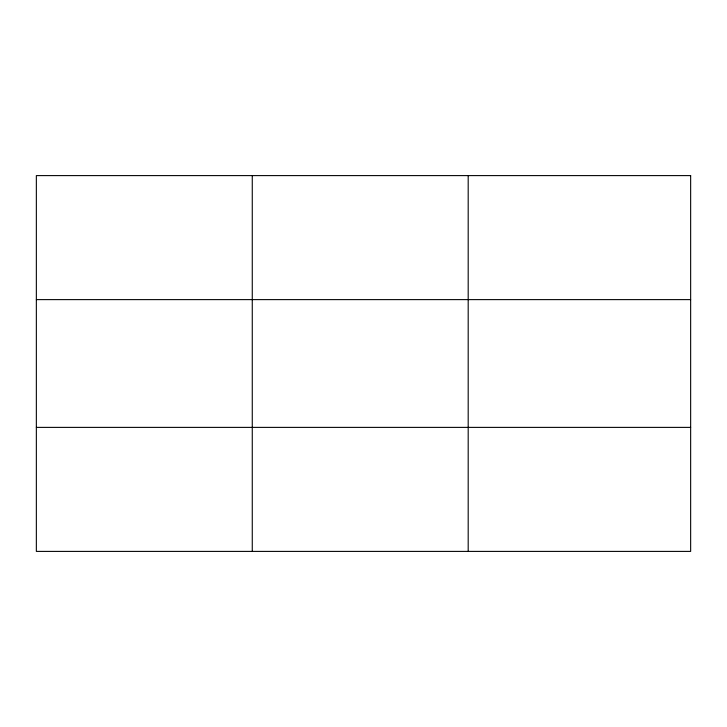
<?xml version="1.0" encoding="UTF-8"?>
<svg xmlns="http://www.w3.org/2000/svg" width="727" height="727" viewBox="0 0 727 727"><rect width="100%" height="100%" fill="white"/><g stroke="black" fill="none" stroke-linecap="round" stroke-linejoin="round"><path stroke-width="1.09" d="M252.269 175.598L252.269 551.402M468.188 175.598L468.188 551.402M36.35 299.615L690.65 299.615M36.35 427.385L690.65 427.385M690.65 175.598L690.65 551.402L36.35 551.402L36.35 175.598L690.65 175.598"/></g></svg>
